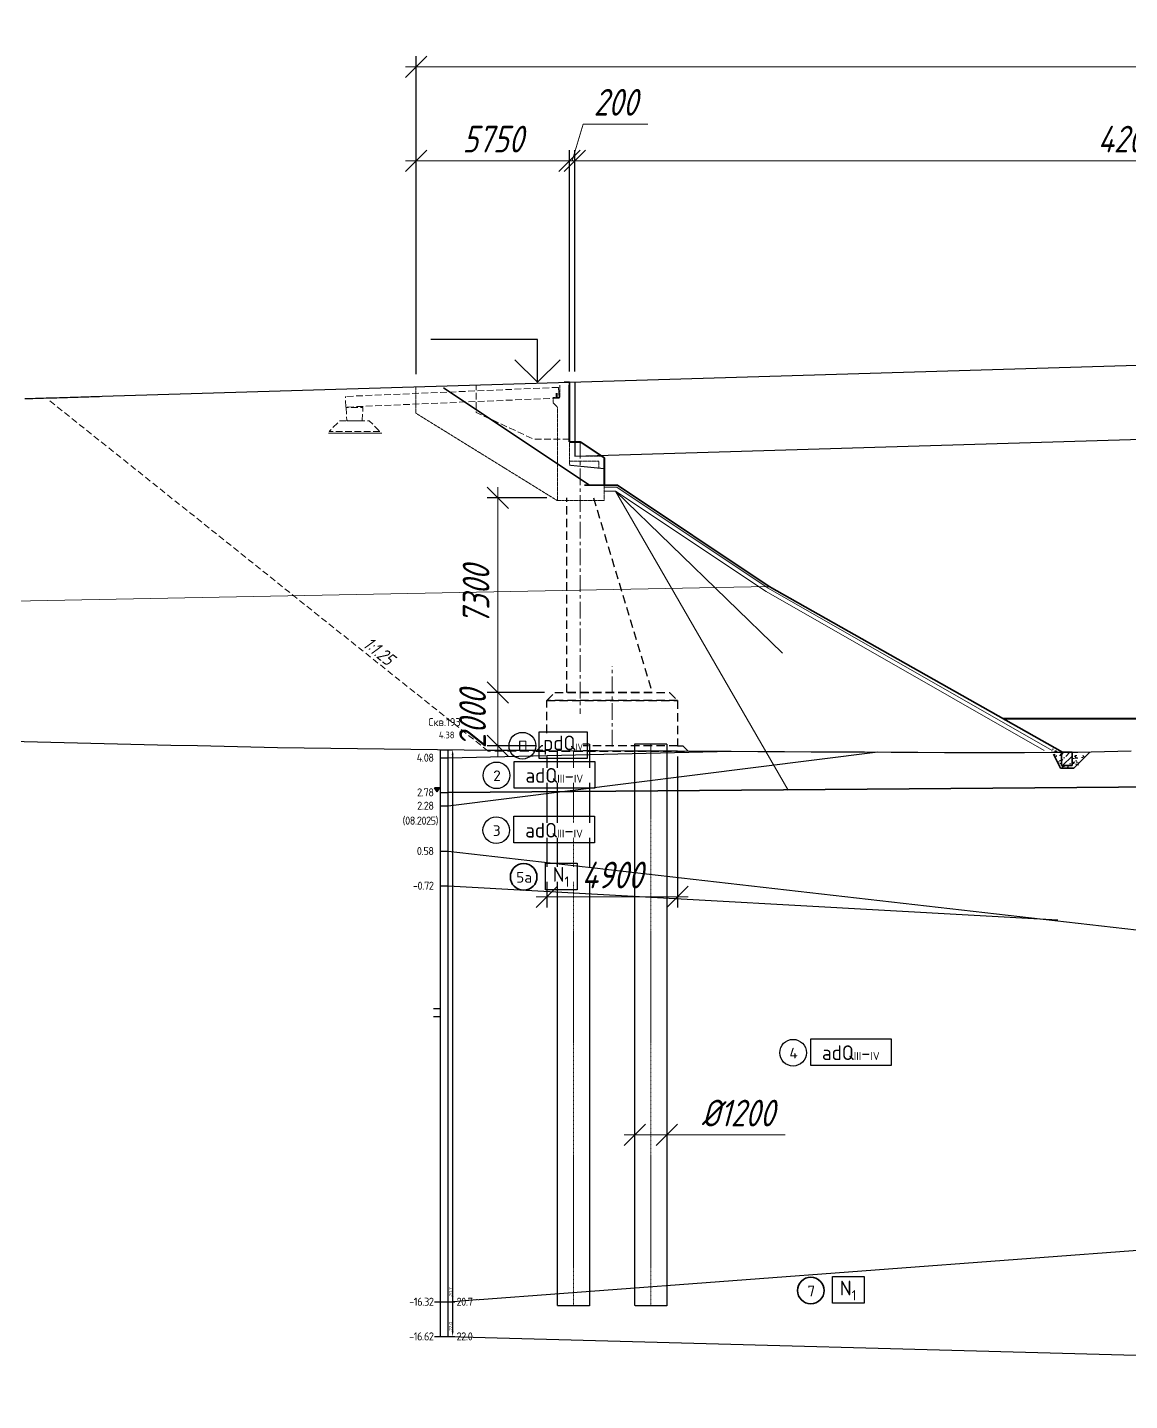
# Model space of a CAD drawing. Header units: millimetres. Extents: x 1864 to 10174863, y -4887456 to 5366151.
# Drawn here: x 9781645 to 9822958, y -20026 to 31461 of the extents above; entities that cross this region are included whole.
import ezdxf
from ezdxf.enums import TextEntityAlignment as Align

# ---------------------------------------------------------------- set-up
doc = ezdxf.new("R2018")
doc.units = ezdxf.units.MM
for name, pattern in [('DASHED', [7, 5, -2, 0]), ('HIDDEN', [9.525, 6.35, -3.175]), ('невидимая', [9.525, 6.35, -3.175]), ('осевая', [2, 1.25, -0.25, 0.25, -0.25])]:
    doc.linetypes.add(name, pattern=pattern)
for name, color, linetype, lineweight in [('(m)Невидимый контур', 4, 'HIDDEN', 18), ('01_Основные', 7, 'Continuous', 40), ('04_Невидимые', 3, 'Continuous', 13), ('1-Бетон', 106, 'Continuous', 35), ('1-Примечания', 4, 'Continuous', 25), ('1-Размеры', 1, 'Continuous', 25), ('1-Текст_3', 250, 'Continuous', 25), ('1-Штриховка', 8, 'Continuous', 9), ('S-BETN', 2, 'Continuous', 40), ('S-NASP', 52, 'Continuous', 35), ('S-OPOR-NVEL', 7, 'DASHED', 20), ('ИС 6. Штриховка', 8, 'Continuous', 5), ('ИС_TXT', 4, 'Continuous', 18), ('ИС_АРМ', 1, 'Continuous', 35), ('ИС_Основная', 7, 'Continuous', 35), ('ИС_Ось', 3, 'осевая', 18), ('ИС_ПС_Med', 7, 'Continuous', 35), ('ИС_Размер', 3, 'Continuous', 18), ('ИС_Тонкая', 3, 'Continuous', 18), ('Размеры', 3, 'Continuous', 15), ('Штриховка', 2, 'Continuous', 5)]:
    doc.layers.add(name, color=color, linetype=linetype, lineweight=lineweight)
for name, color, linetype in [('geology', 250, 'Continuous'), ('Возрастные индексы', 1, 'Continuous'), ('Геология', 250, 'Continuous'), ('ИС_Невидимая', 4, 'невидимая'), ('Красный профиль', 1, 'Continuous'), ('Номера ИГЭ', 22, 'Continuous'), ('Отметки в скважинах', 7, 'Continuous'), ('Скважина', 170, 'Continuous'), ('Черный профиль', 3, 'Continuous')]:
    doc.layers.add(name, color=color, linetype=linetype)
doc.layers.add('Оси_Невидимые', color=5, linetype='Continuous', plot=False)
doc.layers.add('Помощь_Невидимый', color=7, linetype='Continuous', lineweight=30, plot=False)
doc.styles.add('0', font='isocpeur.ttf', dxfattribs={"width": 0.8, "oblique": 15})
doc.styles.add('ISOCPEUR_', font='isocpeur.ttf', dxfattribs={"width": 0.8, "oblique": 15, "height": 250})
doc.styles.get("Standard").update_dxf_attribs({"font": 'arial.ttf'})
doc.styles.add('Стандарт-геология', font='romant.shx', dxfattribs={"width": 0.9, "height": 2.5})
doc.dimstyles.new('М400нов', dxfattribs={"dimscale": 400, "dimtxt": 2.5, "dimasz": 2, "dimexe": 1, "dimexo": 1, "dimgap": 0.8, "dimtad": 1, "dimdec": 0, "dimzin": 0, "dimdsep": 46, "dimtxsty": '0', "dimblk": 'OBLIQUE', "dimcen": 0.09, "dimdle": 1, "dimclrd": 256, "dimclre": 256, "dimclrt": 256, "dimadec": 4, "dimazin": 0, "dimtfac": 1, "dimtdec": 0, "dimtmove": 1, "dimatfit": 2, "dimfxl": 1, "dimtolj": 1, "dimtzin": 0, "dimlwd": -1, "dimarcsym": 0})
doc.dimstyles.new('Скважина', dxfattribs={"dimtxt": 1.2, "dimasz": 2, "dimexe": 0, "dimexo": 0, "dimgap": 0.1, "dimtad": 1, "dimjust": 2, "dimtoh": 1, "dimdec": 1, "dimlfac": 0.1, "dimrnd": 0.1, "dimzin": 0, "dimdsep": 46, "dimtxsty": 'Standard', "dimcen": 0, "dimdle": 1.5, "dimadec": 1, "dimazin": 0, "dimtfac": 1, "dimtdec": 1, "dimtofl": 0, "dimtmove": 0, "dimatfit": 3, "dimfxl": 3, "dimtolj": 1, "dimtzin": 0, "dimarcsym": 0})

# ---------------------------------------------------------------- blocks, each defined once
blk = doc.blocks.new('*U455')
blk.add_lwpolyline([(0, 0), (0, 200)])
at = {"layer": 'Defpoints'}
for points in [[(-9, 0), (-9, 200)], [(-8, 0), (-8, 200)], [(8, 0), (8, 200)], [(9, 0), (9, 200)]]:
    blk.add_lwpolyline(points, dxfattribs=at)
blk = doc.blocks.new('*U439')
at = {"layer": '1-Примечания', "linetype": 'Continuous'}
blk.add_line((0, 0), (0.5, 0), dxfattribs=at)
for points in [[(3, 0), (3, 4), (13, 4)], [(5.12, 2.12), (3, 0), (0.88, 2.12)]]:
    blk.add_lwpolyline(points, dxfattribs=at)
at = {"layer": '1-Текст_3', "lineweight": 30, "oblique": 15, "width": 0.8, "flags": 104}
blk.add_attdef('ВЫСОТА', text='', height=3, dxfattribs=at).set_placement((8.13, 6.17), align=Align.MIDDLE_CENTER)
blk.add_attdef('ПРИМЕЧАНИЕ', text='', height=3, dxfattribs=at).set_placement((8, 3.25), align=Align.TOP_CENTER)
blk = doc.blocks.new('_OBLIQUE')
at = {"color": 0, "linetype": 'ByBlock', "lineweight": -2}
blk.add_line((0.5, 0.5), (-0.5, -0.5), dxfattribs=at)
blk = doc.blocks.new('*D843')
at = {"layer": 'Defpoints', "color": 0, "linetype": 'Continuous', "transparency": 16777216}
for p in [(9844160, 26455), (9844160, 19421), (9802160, 18161)]:
    blk.add_point(p, dxfattribs=at)
at = {"layer": 'ИС_Размер', "lineweight": -2, "transparency": 16777216}
for p, q in [((9802160, 18561), (9802160, 26855)), ((9844160, 19821), (9844160, 26855))]:
    blk.add_line(p, q, dxfattribs=at)
at = {"layer": 'ИС_Размер', "transparency": 16777216}
blk.add_line((9801760, 26455), (9844560, 26455), dxfattribs=at)
at = {"layer": 'ИС_Размер', "linetype": 'Continuous', "transparency": 16777216, "xscale": 800, "yscale": 800, "zscale": 800, "rotation": 180}
blk.add_blockref('_OBLIQUE', (9802160, 26455), dxfattribs=at)
at = {"layer": 'ИС_Размер', "linetype": 'Continuous', "transparency": 16777216, "xscale": 800, "yscale": 800, "zscale": 800}
blk.add_blockref('_OBLIQUE', (9844160, 26455), dxfattribs=at)
at = {"layer": 'ИС_Размер', "linetype": 'Continuous', "transparency": 16777216, "insert": (9823160, 27275), "char_height": 1000, "attachment_point": 5, "style": '0'}
blk.add_mtext('\\A1;42000', dxfattribs=at)
blk = doc.blocks.new('окзззз')
at = {"layer": 'S-BETN'}
for p, q in [((200, 526), (200, 2656)), ((-200, 526), (-1100, -74)), ((200, 526), (-200, 526)), ((-1100, -74), (-1100, -474)), ((-1100, -474), (-1100, -1094))]:
    blk.add_line(p, q, dxfattribs=at)
at = {"layer": 'S-NASP'}
for p, q in [((4921, 2553), (-550, -1094)), ((-550, -1094), (-1550, -1094))]:
    blk.add_line(p, q, dxfattribs=at)
at = {"layer": 'S-OPOR-NVEL'}
for p, q in [((553, 2188), (553, 2653)), ((5950, 1602), (5950, 2563)), ((650, -1674), (5950, 1602)), ((200, -345), (200, 526)), ((200, -344), (-1100, -474)), ((-1100, -474), (193, -345)), ((-900, -194), (200, -194)), ((-900, -194), (-900, -454)), ((-1100, -1094), (-1100, -1674))]:
    blk.add_line(p, q, dxfattribs=at)
for points in [[(553, 2188), (803, 2188), (803, 1988), (650, 1834)], [(-1100, -1674), (650, -1674), (650, 1834)], [(-989, 0), (0, 0), (0, 526)]]:
    blk.add_lwpolyline(points, dxfattribs=at)
blk = doc.blocks.new('*D837')
at = {"layer": 'Defpoints', "color": 0, "linetype": 'Continuous', "transparency": 16777216}
for p in [(9801964, 26455), (9802160, 22584), (9801964, 18155)]:
    blk.add_point(p, dxfattribs=at)
at = {"layer": 'ИС_Размер', "transparency": 16777216}
for p, q in [((9802062, 26455), (9802476, 27835)), ((9802476, 27835), (9804904, 27835)), ((9801964, 26455), (9801164, 26455)), ((9802160, 26455), (9801964, 26455)), ((9802160, 26455), (9801964, 26455)), ((9802160, 26455), (9802960, 26455))]:
    blk.add_line(p, q, dxfattribs=at)
at = {"layer": 'ИС_Размер', "lineweight": -2, "transparency": 16777216}
for p, q in [((9801964, 18555), (9801964, 26855)), ((9802160, 22984), (9802160, 26855))]:
    blk.add_line(p, q, dxfattribs=at)
at = {"layer": 'ИС_Размер', "linetype": 'Continuous', "transparency": 16777216, "xscale": 800, "yscale": 800, "zscale": 800}
blk.add_blockref('_OBLIQUE', (9801964, 26455), dxfattribs=at)
at = {"layer": 'ИС_Размер', "linetype": 'Continuous', "transparency": 16777216, "xscale": 800, "yscale": 800, "zscale": 800, "rotation": 180}
blk.add_blockref('_OBLIQUE', (9802160, 26455), dxfattribs=at)
at = {"layer": 'ИС_Размер', "linetype": 'Continuous', "transparency": 16777216, "insert": (9803690, 28655), "char_height": 1000, "attachment_point": 5, "style": '0'}
blk.add_mtext('\\A1;200', dxfattribs=at)
blk = doc.blocks.new('*D838')
at = {"layer": 'Defpoints', "color": 0, "linetype": 'Continuous', "transparency": 16777216}
for p in [(9796214, 26455), (9796214, 18062), (9801964, 18155)]:
    blk.add_point(p, dxfattribs=at)
at = {"layer": 'ИС_Размер', "lineweight": -2, "transparency": 16777216}
for p, q in [((9796214, 18462), (9796214, 26855)), ((9801964, 18555), (9801964, 26855))]:
    blk.add_line(p, q, dxfattribs=at)
at = {"layer": 'ИС_Размер', "transparency": 16777216}
blk.add_line((9802364, 26455), (9795814, 26455), dxfattribs=at)
at = {"layer": 'ИС_Размер', "linetype": 'Continuous', "transparency": 16777216, "xscale": 800, "yscale": 800, "zscale": 800, "rotation": 180}
blk.add_blockref('_OBLIQUE', (9796214, 26455), dxfattribs=at)
at = {"layer": 'ИС_Размер', "linetype": 'Continuous', "transparency": 16777216, "xscale": 800, "yscale": 800, "zscale": 800}
blk.add_blockref('_OBLIQUE', (9801964, 26455), dxfattribs=at)
at = {"layer": 'ИС_Размер', "linetype": 'Continuous', "transparency": 16777216, "insert": (9799089, 27275), "char_height": 1000, "attachment_point": 5, "style": '0'}
blk.add_mtext('\\A1;5750', dxfattribs=at)
blk = doc.blocks.new('*D886')
at = {"layer": 'Defpoints', "color": 0, "linetype": 'Continuous', "transparency": 16777216}
for p in [(9955109, 29985), (9955109, 22370), (9796214, 18062)]:
    blk.add_point(p, dxfattribs=at)
at = {"layer": 'ИС_Размер', "lineweight": -2, "transparency": 16777216}
for p, q in [((9796214, 18462), (9796214, 30385)), ((9955109, 22770), (9955109, 30385))]:
    blk.add_line(p, q, dxfattribs=at)
at = {"layer": 'ИС_Размер', "transparency": 16777216}
blk.add_line((9795814, 29985), (9955509, 29985), dxfattribs=at)
at = {"layer": 'ИС_Размер', "linetype": 'Continuous', "transparency": 16777216, "xscale": 800, "yscale": 800, "zscale": 800, "rotation": 180}
blk.add_blockref('_OBLIQUE', (9796214, 29985), dxfattribs=at)
at = {"layer": 'ИС_Размер', "linetype": 'Continuous', "transparency": 16777216, "xscale": 800, "yscale": 800, "zscale": 800}
blk.add_blockref('_OBLIQUE', (9955109, 29985), dxfattribs=at)
at = {"layer": 'ИС_Размер', "linetype": 'Continuous', "transparency": 16777216, "insert": (9875662, 30805), "char_height": 1000, "attachment_point": 5, "style": '0'}
blk.add_mtext('\\A1;158890', dxfattribs=at)
blk = doc.blocks.new('*D996')
at = {"layer": 'Defpoints', "color": 0, "linetype": 'Continuous', "transparency": 16777216}
for p in [(9801514, 13825), (9799282, 6529), (9801401, 6529)]:
    blk.add_point(p, dxfattribs=at)
at = {"layer": 'ИС_Размер', "transparency": 16777216}
blk.add_line((9799282, 14225), (9799282, 6129), dxfattribs=at)
at = {"layer": 'ИС_Размер', "lineweight": -2, "transparency": 16777216}
for p, q in [((9801114, 13825), (9798882, 13825)), ((9801001, 6529), (9798882, 6529))]:
    blk.add_line(p, q, dxfattribs=at)
at = {"layer": 'ИС_Размер', "linetype": 'Continuous', "transparency": 16777216, "xscale": 800, "yscale": 800, "zscale": 800}
for p, rotation in [((9799282, 13825), 90), ((9799282, 6529), 270)]:
    blk.add_blockref('_OBLIQUE', p, dxfattribs=dict(at, rotation=rotation))
at = {"layer": 'ИС_Размер', "linetype": 'Continuous', "transparency": 16777216, "insert": (9798462, 10177), "char_height": 1000, "attachment_point": 5, "rotation": 90, "style": '0'}
blk.add_mtext('\\A1;7300', dxfattribs=at)
blk = doc.blocks.new('*D997')
at = {"layer": 'Defpoints', "color": 0, "linetype": 'Continuous', "transparency": 16777216}
for p in [(9801427, 6529), (9799282, 4529), (9801113, 4529)]:
    blk.add_point(p, dxfattribs=at)
at = {"layer": 'ИС_Размер', "transparency": 16777216}
blk.add_line((9799282, 6929), (9799282, 4129), dxfattribs=at)
at = {"layer": 'ИС_Размер', "lineweight": -2, "transparency": 16777216}
for p, q in [((9801027, 6529), (9798882, 6529)), ((9800713, 4529), (9798882, 4529))]:
    blk.add_line(p, q, dxfattribs=at)
at = {"layer": 'ИС_Размер', "linetype": 'Continuous', "transparency": 16777216, "xscale": 800, "yscale": 800, "zscale": 800}
for p, rotation in [((9799282, 6529), 90), ((9799282, 4529), 270)]:
    blk.add_blockref('_OBLIQUE', p, dxfattribs=dict(at, rotation=rotation))
at = {"layer": 'ИС_Размер', "linetype": 'Continuous', "transparency": 16777216, "insert": (9798331, 5529), "char_height": 1000, "attachment_point": 5, "rotation": 90, "style": '0'}
blk.add_mtext('\\A1;2000', dxfattribs=at)
blk = doc.blocks.new('*D995')
at = {"layer": 'Defpoints', "color": 0, "linetype": 'Continuous', "transparency": 16777216}
for p in [(9801113, 4529), (9806013, 4528), (9806013, -1141)]:
    blk.add_point(p, dxfattribs=at)
at = {"layer": 'ИС_Размер', "lineweight": -2, "transparency": 16777216}
for p, q in [((9801113, 4129), (9801113, -1541)), ((9806013, 4128), (9806013, -1541))]:
    blk.add_line(p, q, dxfattribs=at)
at = {"layer": 'ИС_Размер', "transparency": 16777216}
blk.add_line((9800713, -1141), (9806413, -1141), dxfattribs=at)
at = {"layer": 'ИС_Размер', "linetype": 'Continuous', "transparency": 16777216, "xscale": 800, "yscale": 800, "zscale": 800, "rotation": 180}
blk.add_blockref('_OBLIQUE', (9801113, -1141), dxfattribs=at)
at = {"layer": 'ИС_Размер', "linetype": 'Continuous', "transparency": 16777216, "xscale": 800, "yscale": 800, "zscale": 800}
blk.add_blockref('_OBLIQUE', (9806013, -1141), dxfattribs=at)
at = {"layer": 'ИС_Размер', "linetype": 'Continuous', "transparency": 16777216, "insert": (9803563, -321), "char_height": 1000, "attachment_point": 5, "style": '0'}
blk.add_mtext('\\A1;4900', dxfattribs=at)
blk = doc.blocks.new('*D998')
at = {"layer": 'Defpoints', "color": 0, "linetype": 'Continuous', "transparency": 16777216}
for p in [(9804414, -10067), (9805614, -10067), (9805614, -10067)]:
    blk.add_point(p, dxfattribs=at)
at = {"layer": 'ИС_Размер', "transparency": 16777216}
for p, q in [((9804014, -10067), (9806014, -10067)), ((9810053, -10067), (9805614, -10067))]:
    blk.add_line(p, q, dxfattribs=at)
at = {"layer": 'ИС_Размер', "linetype": 'Continuous', "transparency": 16777216, "xscale": 800, "yscale": 800, "zscale": 800, "rotation": 180}
blk.add_blockref('_OBLIQUE', (9804414, -10067), dxfattribs=at)
at = {"layer": 'ИС_Размер', "linetype": 'Continuous', "transparency": 16777216, "xscale": 800, "yscale": 800, "zscale": 800}
blk.add_blockref('_OBLIQUE', (9805614, -10067), dxfattribs=at)
at = {"layer": 'ИС_Размер', "linetype": 'Continuous', "transparency": 16777216, "insert": (9808279, -9247), "char_height": 1000, "attachment_point": 5, "style": '0'}
blk.add_mtext('\\A1;%%C1200', dxfattribs=at)
blk = doc.blocks.new('*D1068')
at = {"layer": 'Defpoints', "color": 0, "transparency": 16777216}
for p in [(0, 90), (0, -130), (1.69, -130)]:
    blk.add_point(p, dxfattribs=at)
at = {"layer": 'Оси_Невидимые', "color": 0, "lineweight": -2, "transparency": 16777216}
for p, q in [((0, 90), (1.69, 90)), ((1.69, 88), (1.69, -128)), ((0, -130), (1.69, -130))]:
    blk.add_line(p, q, dxfattribs=at)
at = {"layer": 'Оси_Невидимые', "color": 0, "transparency": 16777216}
for points in [[(1.36, 88), (2.03, 88), (1.69, 90)], [(1.36, -128), (2.03, -128), (1.69, -130)]]:
    blk.add_solid(points, dxfattribs=at)
at = {"layer": 'Оси_Невидимые', "color": 0, "transparency": 16777216, "insert": (0.98, -126.23), "char_height": 1.2, "attachment_point": 5, "rotation": 90}
blk.add_mtext('\\A1;22.0', dxfattribs=at)
blk = doc.blocks.new('*U1065')
at = {"layer": 'Скважина'}
for p, q in [((-1.5, 0), (-1.5, -220)), ((1.5, -220), (1.5, 0)), ((-1.5, -220), (1.5, -220))]:
    blk.add_line(p, q, dxfattribs=at)
blk = doc.blocks.new('A$C7669062A')
at = {"layer": 'Возрастные индексы', "color": 250}
blk.add_lwpolyline([(11.62, 10.2), (41.78, 10.2), (41.78, 0.2), (11.62, 0.2)], close=True, dxfattribs=at)
at = {"layer": 'Номера ИГЭ', "color": 250, "style": 'Стандарт-геология'}
blk.add_text('3', height=4, dxfattribs=at).set_placement((5.17, 4.84), align=Align.MIDDLE)
at = {"layer": 'Возрастные индексы', "color": 250, "insert": (26.64, 4.99), "char_height": 3, "width": 29.5251, "attachment_point": 5, "style": 'Стандарт-геология', "bg_fill": 3, "box_fill_scale": 1, "bg_fill_color": 256, "bg_fill_transparency": 0}
blk.add_mtext('{\\H1.833x;аdQ}III{\\H1.833x;-}IV', dxfattribs=at)
at = {"color": 18, "true_color": 0x000000}
blk.add_circle((4.99, 4.99), 4.99, dxfattribs=at)
blk = doc.blocks.new('A$C41da21a2')
at = {"layer": 'Возрастные индексы', "color": 250, "insert": (1899, 499), "char_height": 300, "width": 2952.51, "attachment_point": 5, "style": 'Стандарт-геология', "bg_fill": 3, "box_fill_scale": 1, "bg_fill_color": 256, "bg_fill_transparency": 0}
blk.add_mtext('\\A1;{\\H1.833x;N\\H0.7x;\\S^ 1;}', dxfattribs=at)
at = {"color": 18, "true_color": 0x000000}
blk.add_circle((499, 499), 499, dxfattribs=at)
at = {"layer": 'Возрастные индексы', "color": 250}
blk.add_lwpolyline([(1315, 1020), (2501, 1020), (2501, 20), (1315, 20)], close=True, dxfattribs=at)
at = {"layer": 'Номера ИГЭ', "color": 250, "style": 'Стандарт-геология'}
blk.add_text('5а', height=400, dxfattribs=at).set_placement((517, 484), align=Align.MIDDLE)
blk = doc.blocks.new('*D1076')
at = {"layer": 'Defpoints', "color": 0, "transparency": 16777216}
for p in [(0, 87.01), (0, -120), (1.69, -120)]:
    blk.add_point(p, dxfattribs=at)
at = {"layer": 'Оси_Невидимые', "color": 0, "lineweight": -2, "transparency": 16777216}
for p, q in [((0, 87.01), (1.69, 87.01)), ((1.69, 85.01), (1.69, -118)), ((0, -120), (1.69, -120))]:
    blk.add_line(p, q, dxfattribs=at)
at = {"layer": 'Оси_Невидимые', "color": 0, "transparency": 16777216}
for points in [[(1.36, 85.01), (2.03, 85.01), (1.69, 87.01)], [(1.36, -118), (2.03, -118), (1.69, -120)]]:
    blk.add_solid(points, dxfattribs=at)
at = {"layer": 'Оси_Невидимые', "color": 0, "transparency": 16777216, "insert": (0.98, -116.23), "char_height": 1.2, "attachment_point": 5, "rotation": 90}
blk.add_mtext('\\A1;20.7', dxfattribs=at)
blk = doc.blocks.new('A$C2FC637E1')
at = {"layer": 'Штриховка'}
h = blk.add_hatch(color=5, dxfattribs=at)
h.dxf.hatch_style = 1
h.paths.add_polyline_path([(2, 1.5), (1, 1.5), (0, 1.5), (1, 0)])
at = {"layer": 'Геология', "color": 5}
for points in [[(1, 1.5), (0, 1.5)], [(1, 0), (1, 0), (0, 1.5)], [(2, 1.5), (1, 1.5)], [(1, 0), (2, 1.5)]]:
    blk.add_lwpolyline(points, dxfattribs=at)
blk = doc.blocks.new('A$C84e8bafe')
at = {"layer": 'Возрастные индексы', "color": 250}
blk.add_lwpolyline([(1162, 1020), (4178, 1020), (4178, 20), (1162, 20)], close=True, dxfattribs=at)
at = {"layer": 'Номера ИГЭ', "color": 250, "style": 'Стандарт-геология'}
blk.add_text('2', height=400, dxfattribs=at).set_placement((517, 484), align=Align.MIDDLE)
at = {"layer": 'Возрастные индексы', "color": 250, "insert": (2664, 499), "char_height": 300, "width": 2952.51, "attachment_point": 5, "style": 'Стандарт-геология', "bg_fill": 3, "box_fill_scale": 1, "bg_fill_color": 256, "bg_fill_transparency": 0}
blk.add_mtext('{\\H1.833x;аdQ}III{\\H1.833x;-}IV', dxfattribs=at)
at = {"color": 18, "true_color": 0x000000}
blk.add_circle((499, 499), 499, dxfattribs=at)
blk = doc.blocks.new('A$C79B84F9B')
at = {"layer": 'Возрастные индексы', "color": 250}
blk.add_lwpolyline([(11.62, 10.2), (41.78, 10.2), (41.78, 0.2), (11.62, 0.2)], close=True, dxfattribs=at)
at = {"layer": 'Номера ИГЭ', "color": 250, "style": 'Стандарт-геология'}
blk.add_text('4', height=4, dxfattribs=at).set_placement((5.17, 4.84), align=Align.MIDDLE)
at = {"layer": 'Возрастные индексы', "color": 250, "insert": (26.64, 4.99), "char_height": 3, "width": 29.5251, "attachment_point": 5, "style": 'Стандарт-геология', "bg_fill": 3, "box_fill_scale": 1, "bg_fill_color": 256, "bg_fill_transparency": 0}
blk.add_mtext('{\\H1.833x;аdQ}III{\\H1.833x;-}IV', dxfattribs=at)
at = {"color": 18, "true_color": 0x000000}
blk.add_circle((4.99, 4.99), 4.99, dxfattribs=at)
blk = doc.blocks.new('A$C721D11AD')
at = {"layer": 'Возрастные индексы', "color": 250, "insert": (1899, 499), "char_height": 300, "width": 2952.51, "attachment_point": 5, "style": 'Стандарт-геология', "bg_fill": 3, "box_fill_scale": 1, "bg_fill_color": 256, "bg_fill_transparency": 0}
blk.add_mtext('\\A1;{\\H1.833x;N\\H0.7x;\\S^ 1;}', dxfattribs=at)
at = {"color": 18, "true_color": 0x000000}
blk.add_circle((499, 499), 499, dxfattribs=at)
at = {"layer": 'Возрастные индексы', "color": 250}
blk.add_lwpolyline([(1315, 1020), (2501, 1020), (2501, 20), (1315, 20)], close=True, dxfattribs=at)
at = {"layer": 'Номера ИГЭ', "color": 250, "style": 'Стандарт-геология'}
blk.add_text('7', height=400, dxfattribs=at).set_placement((517, 484), align=Align.MIDDLE)
blk = doc.blocks.new('A$C37DD3633')
at = {"color": 18, "true_color": 0x000000}
blk.add_circle((4.96, 5), 5, dxfattribs=at)
at = {"layer": 'Возрастные индексы', "color": 250, "insert": (20.21, 5.2), "char_height": 3, "width": 15, "attachment_point": 5, "style": 'Стандарт-геология', "bg_fill": 3, "box_fill_scale": 1, "bg_fill_color": 256, "bg_fill_transparency": 0}
blk.add_mtext('{\\H1.833x;pdQ\\H0.4546x;IV}', dxfattribs=at)
at = {"layer": 'Номера ИГЭ', "color": 250, "style": 'Стандарт-геология'}
blk.add_text('П', height=4, dxfattribs=at).set_placement((5.1, 4.85), align=Align.MIDDLE)
at = {"layer": 'Возрастные индексы', "color": 250}
blk.add_lwpolyline([(11.21, 10.2), (29.24, 10.2), (29.24, 0.2), (11.21, 0.2)], close=True, dxfattribs=at)
blk = doc.blocks.new('*U1067')
at = {"layer": 'Отметки в скважинах'}
for p, q in [((-5.5, -130), (-3, -130)), ((0, -130), (2.5, -130))]:
    blk.add_line(p, q, dxfattribs=at)
at = {"layer": 'Помощь_Невидимый', "color": 5, "lineweight": -3}
for p, q in [((-5.5, -10), (-3, -10)), ((0, -130), (2.5, -130))]:
    blk.add_line(p, q, dxfattribs=at)
at = {"layer": 'Оси_Невидимые'}
dim = blk.add_aligned_dim(p1=(0, 90), p2=(0, -130), distance=1.69, dimstyle='Скважина', dxfattribs=at)
dim.commit()
dim.dimension.update_dxf_attribs({"geometry": '*D1068', "text_midpoint": (0.98, -126.23)})
at = {"layer": 'Отметки в скважинах', "lineweight": 13, "insert": (3.15, -130), "char_height": 3, "width": 7.6116, "attachment_point": 4, "style": 'Стандарт-геология', "bg_fill": 3, "box_fill_scale": 1.1, "bg_fill_color": 256, "bg_fill_transparency": 0}
blk.add_mtext('{\\T0.9;22.0}', dxfattribs=at)
blk = doc.blocks.new('*U1075')
at = {"layer": 'Отметки в скважинах'}
for p, q in [((-5.5, -120), (-3, -120)), ((0, -120), (2.5, -120))]:
    blk.add_line(p, q, dxfattribs=at)
at = {"layer": 'Помощь_Невидимый', "color": 5, "lineweight": -3}
for p, q in [((-5.5, -10), (-3, -10)), ((0, -120), (2.5, -120))]:
    blk.add_line(p, q, dxfattribs=at)
at = {"layer": 'Оси_Невидимые'}
dim = blk.add_aligned_dim(p1=(0, 87.01), p2=(0, -120), distance=1.69, dimstyle='Скважина', dxfattribs=at)
dim.commit()
dim.dimension.update_dxf_attribs({"geometry": '*D1076', "text_midpoint": (0.98, -116.23)})
at = {"layer": 'Отметки в скважинах', "lineweight": 13, "insert": (3.15, -120), "char_height": 3, "width": 7.6116, "attachment_point": 4, "style": 'Стандарт-геология', "bg_fill": 3, "box_fill_scale": 1.1, "bg_fill_color": 256, "bg_fill_transparency": 0}
blk.add_mtext('{\\T0.9;20.7}', dxfattribs=at)
blk = doc.blocks.new('нов геол')
at = {"color": 6, "linetype": 'Continuous'}
blk.add_blockref('A$C721D11AD', (8516357, 398696), dxfattribs=at)
at = {"layer": '1-Бетон', "color": 6}
blk.add_blockref('A$C41da21a2', (8505593, 414207), dxfattribs=at)
at = {"layer": 'Геология', "color": 18, "true_color": 0x000000, "xscale": 100, "yscale": 100, "zscale": 100}
blk.add_blockref('A$C79B84F9B', (8515692, 407615), dxfattribs=at)
at = {"layer": 'Скважина', "color": 0, "xscale": 100, "yscale": 100, "zscale": 100}
blk.add_blockref('*U1067', (8503260, 410476), dxfattribs=at)
at = {"layer": 'Скважина', "color": 0, "style": 'Стандарт-геология', "width": 0.9}
blk.add_text('Скв.193', height=300, dxfattribs=at).set_placement((8503126, 420361), align=Align.CENTER)
at = {"layer": 'Скважина', "color": 0, "lineweight": 13, "style": 'Стандарт-геология', "width": 0.9}
blk.add_text('4.38', height=250, dxfattribs=at).set_placement((8503500, 420153), align=Align.TOP_RIGHT)
at = {"layer": 'Геология', "color": 18, "true_color": 0x000000, "flags": 128}
for points in [[(8502960, 419476), (8503260, 419476)], [(8502960, 419176), (8503260, 419176)], [(8502960, 417876), (8503260, 417876)], [(8502960, 417376), (8503260, 417376)], [(8502960, 415676), (8503260, 415676)], [(8502960, 414376), (8503260, 414376)], [(8502960, 398776), (8503260, 398776)]]:
    blk.add_lwpolyline(points, dxfattribs=at)
at = {"layer": 'Геология', "color": 18, "true_color": 0x000000, "xscale": 100, "yscale": 100, "zscale": 100}
blk.add_blockref('A$C7669062A', (8504566, 415958), dxfattribs=at)
at = {"layer": 'Отметки в скважинах', "color": 0, "lineweight": 13, "insert": (8502710, 397476), "char_height": 300, "width": 1241.03, "attachment_point": 6, "style": 'Стандарт-геология', "bg_fill": 3, "box_fill_scale": 1.1, "bg_fill_color": 256, "bg_fill_transparency": 0}
blk.add_mtext('{\\T0.9;-16.62}', dxfattribs=at)
at = {"layer": 'geology', "color": 5, "xscale": 100, "yscale": 100, "zscale": 100}
blk.add_blockref('*U1065', (8503110, 419476), dxfattribs=at)
at = {"layer": 'Скважина', "color": 0, "xscale": 100, "yscale": 100, "zscale": 100}
blk.add_blockref('*U1075', (8503260, 410776), dxfattribs=at)
at = {"layer": 'geology'}
for p, q in [((8503260, 415676), (8531811, 412403)), ((8503260, 414376), (8526110, 413091)), ((8503260, 398776), (8548961, 402206))]:
    blk.add_line(p, q, dxfattribs=at)
at = {"layer": 'geology', "color": 6}
blk.add_lwpolyline([(8503260, 397476), (8531811, 396703), (8532111, 396703), (8548961, 400706), (8549261, 400706), (8564845, 395662), (8565145, 395662), (8600579, 395076), (8600879, 395071), (8633719, 398646), (8634019, 398646), (8655416, 400420)], dxfattribs=at)
at = {"layer": 'geology'}
blk.add_blockref('A$C84e8bafe', (8504576, 418015), dxfattribs=at)
at = {"layer": 'Отметки в скважинах', "color": 0, "lineweight": 13, "char_height": 300, "width": 1241.03, "attachment_point": 6, "style": 'Стандарт-геология', "bg_fill": 3, "box_fill_scale": 1.1, "bg_fill_color": 256, "bg_fill_transparency": 0}
for s, insert in [('{\\T0.9;4.08}', (8502710, 419176)), ('{\\T0.9;2.28}', (8502710, 417376)), ('{\\T0.9;0.58}', (8502710, 415676)), ('{\\T0.9;-0.72}', (8502710, 414376)), ('{\\T0.9;-16.32}', (8502710, 398776))]:
    blk.add_mtext(s, dxfattribs=dict(at, insert=insert))
at = {"layer": 'geology'}
blk.add_line((8503260, 417376), (8519365, 419390), dxfattribs=at)
blk.add_lwpolyline([(8503260, 419176), (8513865, 419417)], dxfattribs=at)
at = {"layer": 'ИС_Основная', "color": 146, "linetype": 'Continuous', "true_color": 0x105689}
blk.add_line((8503260, 417876), (8531811, 418103), dxfattribs=at)
at = {"layer": 'geology', "color": 5, "insert": (8502885, 416801), "char_height": 300, "width": 1241.03, "attachment_point": 6, "style": 'Стандарт-геология', "bg_fill": 3, "box_fill_scale": 1.1, "bg_fill_color": 256, "bg_fill_transparency": 0}
blk.add_mtext('{\\T0.9;(08.2025)}', dxfattribs=at)
at = {"layer": 'Отметки в скважинах', "color": 0, "lineweight": 13, "insert": (8502710, 417876), "char_height": 300, "width": 1241.03, "attachment_point": 6, "style": 'Стандарт-геология', "bg_fill": 3, "box_fill_scale": 1.1, "bg_fill_color": 256, "bg_fill_transparency": 0}
blk.add_mtext('{\\T0.9;2.78}', dxfattribs=at)
at = {"layer": 'geology', "xscale": 100, "yscale": 100, "zscale": 100}
blk.add_blockref('A$C2FC637E1', (8502750, 417894), dxfattribs=at)
at = {"layer": 'Геология', "xscale": 100, "yscale": 100, "zscale": 100}
blk.add_blockref('A$C37DD3633', (8505548, 419126), dxfattribs=at)

msp = doc.modelspace()

# ---------------------------------------------------------------- hatches: boundary and pattern name
at = {"layer": '1-Штриховка'}
h = msp.add_hatch(dxfattribs=at)
h.set_pattern_fill('AR-CONC', color=256, scale=2, style=0)
h.set_pattern_definition([(50, (9782749.47, -70790.66), (364.3693, -31.8782), [38.1, -419.1]), (355, (9782749.47, -70790.66), (-70.4857, 382.1133), [30.48, -335.28]), (100.451, (9782779.83, -70793.32), (293.885, 350.2334), [32.38, -356.18]), (46.1842, (9782749.47, -70689.06), (542.158, -84.0847), [57.15, -628.65]), (96.6356, (9782794.65, -70696.07), (474.8085, 494.851), [48.57, -534.27]), (351.184, (9782749.47, -70689.06), (474.8092, 494.8502), [45.72, -502.92]), (21, (9782800.27, -70714.46), (303.2298, -204.531), [38.1, -419.1]), (326, (9782800.27, -70714.46), (123.604, 368.376), [30.48, -335.28]), (71.4514, (9782825.54, -70731.5), (426.833, 163.8457), [32.38, -356.18]), (37.5, (9782749.47, -70790.66), (6.1772, 169.11008), [0, -331.216, 0, -340.36, 0, -336.55]), (7.5, (9782749.47, -70790.66), (133.63933, 200.36115), [0, -194.056, 0, -323.596, 0, -128.27]), (327.5, (9782636.19, -70790.66), (271.1812, -11.45749), [0, -127, 0, -396.24, 0, -525.78]), (317.5, (9782585.39, -70790.66), (296.25836, 50.853), [0, -165.1, 0, -263.144, 0, -373.38])])
h.paths.add_polyline_path([(9820372.3, 4325.8), (9820446.8, 4281.9), (9820756, 4281.9)], flags=17)
h.paths.add_polyline_path([(9821337.1, 4149.8), (9820806.3, 4228.5), (9820806.3, 3781.9), (9820406.3, 3781.9), (9820406.3, 4213), (9819982.2, 4462.4), (9820371.4, 3684.1), (9820871.4, 3684.1)])
at = {"layer": 'ИС 6. Штриховка'}
h = msp.add_hatch(dxfattribs=at)
h.set_pattern_fill('ANSI35', color=256, scale=50)
h.set_pattern_definition([(45, (9226862.5, -218021.54), (-224.5064, 224.5064), []), (45, (9227087.02, -218021.54), (-224.5064, 224.5064), [396.875, -79.375, 0, -79.375])])
h.paths.add_polyline_path([(9820806.3, 4281.9), (9820446.8, 4281.9), (9820406.3, 4213), (9820406.3, 3781.9), (9820806.3, 3781.9)])

# ---------------------------------------------------------------- linework, layer by layer
at = {"layer": '(m)Невидимый контур', "color": 3, "ltscale": 37}
msp.add_line((9798913.1, 4328.6), (9782449.6, 17487.3), dxfattribs=at)
at = {"color": 251, "linetype": 'Continuous'}
msp.add_line((9821039.8, 3801.5), (9821014.3, 3827), dxfattribs=at)
at = {"layer": '01_Основные', "color": 146, "linetype": 'Continuous', "true_color": 0x105689}
msp.add_line((9905228.8, 5540), (9818223.1, 5540), dxfattribs=at)
at = {"layer": '04_Невидимые', "color": 4, "linetype": 'DASHED', "ltscale": 50, "flags": 128}
for points in [[(9801963.9, 16025.4), (9800614.1, 16025.4), (9798465.1, 17025.7), (9798464.5, 18050.5)], [(9793581.4, 17224.8), (9793564.4, 17625.2)], [(9801557.2, 17964.9), (9793574.2, 17625.7)], [(9801574.2, 17565.3), (9793591.2, 17226)], [(9793591.2, 17226), (9793591.2, 17216)]]:
    msp.add_lwpolyline(points, dxfattribs=at)
at = {"layer": '04_Невидимые', "color": 4, "linetype": 'DASHED', "ltscale": 500, "flags": 128}
msp.add_lwpolyline([(9801574.2, 17564.5), (9801557.2, 17964.9)], dxfattribs=at)
msp.add_lwpolyline([(9801574.2, 17564.5), (9801557.2, 17964.9)], dxfattribs=at)
at = {"layer": '04_Невидимые', "color": 4, "linetype": 'DASHED', "ltscale": 50, "flags": 128}
for points in [[(9793591.2, 17216), (9793615.2, 16736), (9793636.2, 16716), (9794176.2, 16716), (9794197.2, 16736), (9794221.2, 17216)], [(9794856.2, 16316), (9792956.2, 16316), (9793356.2, 16716), (9794456.2, 16716)]]:
    msp.add_lwpolyline(points, close=True, dxfattribs=at)
at = {"layer": '1-Бетон', "color": 1}
msp.add_lwpolyline([(9803259.6, 14297.6), (9803759.4, 14297.6), (9809454.9, 10500.5), (9820446.8, 4281.9)], dxfattribs=at)
at = {"layer": 'ИС_TXT', "color": 5, "ltscale": 0.05}
msp.add_line((9794925.5, 16252.5, 999), (9792925.5, 16252.5, 999), dxfattribs=at)
at = {"layer": 'ИС_Невидимая', "ltscale": 50}
for points in [[(9802863.7, 13825.1), (9805063.3, 6528.6), (9801863.3, 6528.6), (9801863.9, 13825.1)], [(9800913.1, 4328.6), (9798913.1, 4328.6)], [(9801113.1, 4528.6), (9800913.1, 4528.6), (9800713.1, 4328.6)], [(9801113.1, 4528.6), (9800913.1, 4528.6), (9800713.1, 4328.6)], [(9801113.1, 4528.6), (9800913.1, 4528.6), (9800713.1, 4328.6)], [(9800713.1, 4328.6), (9806414.1, 4328.6)], [(9800713.1, 4328.6), (9806414.1, 4328.6)], [(9800713.1, 4328.6), (9806414.1, 4328.6)], [(9806014.1, 4528.6), (9806214.1, 4528.6), (9806414.1, 4328.6)], [(9806014.1, 4528.6), (9806214.1, 4528.6), (9806414.1, 4328.6)], [(9806014.1, 4528.6), (9806214.1, 4528.6), (9806414.1, 4328.6)]]:
    msp.add_lwpolyline(points, dxfattribs=at)
for points in [[(9806013.1, 4528.6), (9801113.1, 4528.6), (9801113.4, 6228.6), (9806013.5, 6228.6)], [(9806013.5, 6228.6), (9801113.4, 6228.6), (9801413.1, 6528.6), (9805713.5, 6528.6)]]:
    msp.add_lwpolyline(points, close=True, dxfattribs=at)
at = {"layer": 'ИС_Невидимая', "ltscale": 0.3}
for points in [[(9801513.6, -16471.4), (9801513.6, 4603.1), (9802713.6, 4603.1), (9802713.6, -16471.4), (9801513.6, -16471.4)], [(9804413.6, -16471.4), (9804413.6, 4603.1), (9805613.6, 4603.1), (9805613.6, -16471.4), (9804413.6, -16471.4)]]:
    msp.add_lwpolyline(points, dxfattribs=at)
at = {"layer": 'ИС_Основная'}
for points in [[(9801963.9, 16025.5), (9801963.9, 18155.4)], [(9809454.9, 10500.5), (9803759.4, 14297.6), (9802529.2, 14297.6)]]:
    msp.add_lwpolyline(points, dxfattribs=at)
at = {"layer": 'ИС_Ось'}
for p, q in [((9802113.6, 4603.1), (9802113.6, -16471.4)), ((9805013.6, 4603.1), (9805013.6, -16471.4))]:
    msp.add_line(p, q, dxfattribs=at)
at = {"layer": 'ИС_Ось', "ltscale": 500}
for points in [[(9802364.1, 15920.1), (9802364.1, 5720)], [(9803563.6, 4503.1), (9803563.6, 7506.1)]]:
    msp.add_lwpolyline(points, dxfattribs=at)
at = {"layer": 'ИС_ПС_Med'}
for p, q in [((9820371.4, 3684.1), (9820108.2, 4210.6)), ((9820446.8, 4281.9), (9820406.3, 4213)), ((9820406.3, 4213), (9820406.3, 3781.9)), ((9820806.3, 4281.9), (9820446.8, 4281.9)), ((9820806.3, 3781.9), (9820806.3, 4281.9)), ((9821471.9, 4284.6), (9820871.4, 3684.1)), ((9820371.4, 3684.1), (9820871.4, 3684.1)), ((9820406.3, 3781.9), (9820806.3, 3781.9))]:
    msp.add_line(p, q, dxfattribs=at)
at = {"layer": 'ИС_Тонкая'}
for q in [(9809944.5, 7997.5), (9810163.6, 2862.9)]:
    msp.add_line((9803689.7, 14067.6), q, dxfattribs=at)
for points in [[(9809412.9, 10432.4), (9803735.1, 14217.6), (9803259.4, 14217.6)], [(9809334, 10304.8), (9803689.7, 14067.6), (9803259.4, 14067.6)], [(9809409.5, 10500.5), (9743154.9, 9216.6)], [(9819760.3, 4346.9), (9809334, 10304.8)], [(9820056.5, 4350.4), (9809412.9, 10432.4)]]:
    msp.add_lwpolyline(points, dxfattribs=at)
at = {"layer": 'Красный профиль', "linetype": 'Continuous', "flags": 128}
for points in [[(9781552.4, 17543), (9781652.4, 17546), (9781752.3, 17549), (9781852.3, 17552), (9781952.2, 17555), (9782018.1, 17557), (9782052.2, 17558), (9782152.1, 17561), (9782252.1, 17564), (9782352, 17567), (9782452, 17570.1), (9782551.9, 17573.1), (9782651.9, 17576.1), (9782751.8, 17579.1), (9782851.8, 17582.1), (9782951.7, 17585.1), (9783018.1, 17587.1), (9783051.7, 17588.1), (9783151.6, 17591.1), (9783251.6, 17594.1), (9783351.5, 17597.1), (9783451.5, 17600.1), (9783551.4, 17603.1), (9783651.4, 17606.1), (9783751.3, 17609.1), (9783851.3, 17612.1), (9783951.2, 17615.1), (9784018.1, 17617.1), (9784051.2, 17618.1), (9784151.1, 17621.1), (9784251.1, 17624.1), (9784351, 17627.1), (9784451, 17630.1), (9940046.2, 22297.9)], [(9802162.9, 15391.4), (9940046.2, 19527.9)], [(9802159.6, 18161.3), (9802162.9, 15391.4)]]:
    msp.add_lwpolyline(points, dxfattribs=at)
at = {"layer": 'Черный профиль', "linetype": 'Continuous', "flags": 128}
msp.add_lwpolyline([(9781018.1, 4694.3), (9782018.1, 4667.8), (9783018.1, 4645.2), (9784018.1, 4622.6), (9785018.1, 4600), (9786018.1, 4577.5), (9787018.1, 4554.9), (9788018.1, 4532.3), (9789018.1, 4509.8), (9790018.1, 4487.2), (9791018.1, 4464.7), (9792018.1, 4445.3), (9793018.1, 4431.2), (9794018.1, 4419.4), (9795018.1, 4407.7), (9796018.1, 4396), (9797018.1, 4384.2), (9798018.1, 4372.5), (9799018.1, 4365.2), (9800018.1, 4360.1), (9801018.1, 4355.1), (9802018.1, 4350.1), (9803018.1, 4345.1), (9804018.1, 4340), (9805018.1, 4335), (9806018.1, 4330), (9807018.1, 4325), (9808018.1, 4319.9), (9809018.1, 4314.9), (9810018.1, 4309.9), (9811018.1, 4304.9), (9812018.1, 4299.9), (9813018.1, 4294.8), (9814018.1, 4289.8), (9815018.1, 4284.8), (9816018.1, 4279.8), (9817018.1, 4275.3), (9818018.1, 4276.6), (9819018.1, 4278.3), (9820018.1, 4280.6), (9821018.1, 4283.7), (9822018.1, 4311.7), (9823018.1, 4342)], dxfattribs=at)

# ---------------------------------------------------------------- block references
at = {"layer": '1-Бетон', "xscale": -1}
msp.add_blockref('окзззз', (9802159.6, 15391.3), dxfattribs=at)
at = {"layer": '1-Размеры', "transparency": 33554687}
ref = msp.add_blockref('*U439', (9801963.9, 18155.4), dxfattribs=dict(at, xscale=-399.9999999999999, yscale=399.9999999999999, zscale=399.9999999999999, rotation=359.999718071565))
lines = msp.add_mtext('\\W0.8000;18.16', dxfattribs={"layer": '1-Текст_3', "insert": (9798713.3, 20622.4), "char_height": 2.5, "attachment_point": 1, "rotation": 359.99972, "bg_fill": 3, "box_fill_scale": 1, "bg_fill_color": 256, "bg_fill_transparency": 0})
ref.add_attrib('ВЫСОТА', '', (9798713.3, 20622.4)).embed_mtext(lines)
lines = msp.add_mtext('\\W0.8000;', dxfattribs={"layer": '1-Текст_3', "insert": (9798763.9, 19455.5), "char_height": 2.5, "attachment_point": 1, "rotation": 359.99972, "bg_fill": 3, "box_fill_scale": 1, "bg_fill_color": 256, "bg_fill_transparency": 0})
ref.add_attrib('ПРИМЕЧАНИЕ', '', (9798763.9, 19455.5)).embed_mtext(lines)
at = {"layer": 'ИС_АРМ', "xscale": -1}
msp.add_blockref('*U455', (9801485.6, 17547.2), dxfattribs=at)

# ---------------------------------------------------------------- texts
at = {"layer": 'Размеры', "color": 3, "insert": (9795445.6, 7891.1), "char_height": 500, "attachment_point": 3, "rotation": 321.10563, "style": 'ISOCPEUR_'}
msp.add_mtext('1:1.25', dxfattribs=at)

# ---------------------------------------------------------------- dimensions: what is measured, and where the dimension line sits
at = {"layer": 'ИС_Размер', "linetype": 'Continuous'}
for base, p1, p2, picture, middle in [((9955109.2, 29984.8), (9796214.4, 18062.2), (9955109.2, 22370.5), '*D886', (9875661.8, 30804.8)), ((9844159.6, 26454.6), (9802159.6, 18161.3), (9844159.6, 19421.3), '*D843', (9823159.6, 27274.6))]:
    dim = msp.add_linear_dim(base=base, p1=p1, p2=p2, dimstyle='М400нов', override={"dimrnd": 10}, dxfattribs=at)
    dim.commit()
    dim.dimension.update_dxf_attribs({"geometry": picture, "text_midpoint": middle})
for base, p1, p2, angle, override, picture, middle in [((9801963.9, 26454.6), (9802159.6, 22583.7), (9801963.9, 18155.4), 180, {"dimrnd": 10}, '*D837', (9802795.8, 28654.6)), ((9796214.391, 26454.6219), (9801963.9289, 18155.4452), (9796214.391, 18062.2484), 180, {"dimrnd": 10}, '*D838', (9799089.1599, 27274.6219)), ((9799282.3405, 6528.5671), (9801513.9289, 13825.1355), (9801400.9049, 6528.5671), 90, {"dimrnd": 100}, '*D996', (9798462.3405, 10176.8513))]:
    dim = msp.add_linear_dim(base=base, p1=p1, p2=p2, angle=angle, dimstyle='М400нов', override=override, dxfattribs=at)
    dim.commit()
    dim.dimension.update_dxf_attribs({"geometry": picture, "text_midpoint": middle})
dim = msp.add_linear_dim(base=(9799282.3, 4528.6), p1=(9801426.7, 6528.6), p2=(9801113.1, 4528.6), angle=90, dimstyle='М400нов', dxfattribs=at)
dim.commit()
dim.dimension.update_dxf_attribs({"geometry": '*D997', "text_midpoint": (9799150.8, 5528.6), "dimtype": 160})
dim = msp.add_linear_dim(base=(9806013.1, -1141.3), p1=(9801113.1, 4528.6), p2=(9806013.1, 4527.5), dimstyle='М400нов', dxfattribs=at)
dim.commit()
dim.dimension.update_dxf_attribs({"geometry": '*D995', "text_midpoint": (9803563.1, -321.3)})
dim = msp.add_linear_dim(base=(9805613.6, -10067), p1=(9804413.6, -10067), p2=(9805613.6, -10067), text='%%C<>', dimstyle='М400нов', dxfattribs=at)
dim.commit()
dim.dimension.update_dxf_attribs({"geometry": '*D998', "text_midpoint": (9808278.8, -10463.7), "dimtype": 160})

# ---------------------------------------------------------------- next in the draw order: block references
at = {"layer": '1-Бетон'}
msp.add_blockref('нов геол', (1294154.2, -415097.2), dxfattribs=at)

doc.saveas('drawing.dxf')
